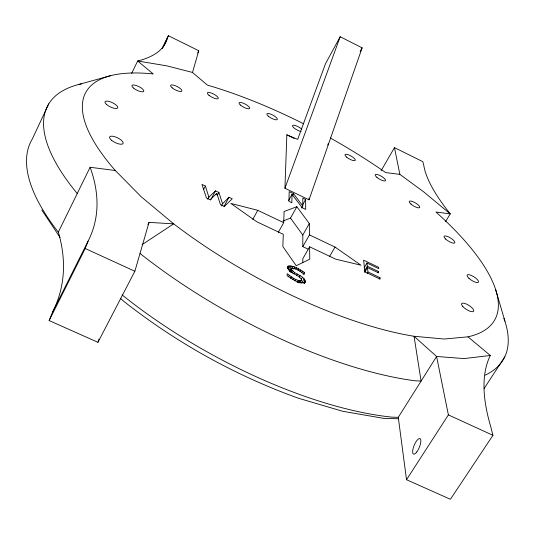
<?xml version="1.0" encoding="UTF-8"?>
<svg xmlns="http://www.w3.org/2000/svg" width="535" height="535" viewBox="0 0 535 535"><rect width="100%" height="100%" fill="white"/><g stroke="black" fill="none" stroke-linecap="round" stroke-linejoin="round"><path stroke-width="0.8" d="M302.777 205.928L302.777 198.151L305.625 199.522L305.679 209.406L302.195 207.734L292.03 194.325L291.849 202.778L288.94 201.381L289.201 191.624L293.541 193.71L302.777 205.928L301.593 208.048M278.28 232.397L283.704 222.66L284.105 211.492L296.858 206.711L309.324 223.53L309.464 234.912L302.803 246.648L308.053 249.129M284.934 188.24L286.84 134.833L297.687 139.368L325.44 63.839L340.186 36.714L362.135 47.862L309.023 199.822L284.934 188.24L340.186 36.714M305.231 282.112L305.385 281.43C303.539 274.743 293.962 274.709 291.241 268.824L291.635 268.195C296.49 268.095 300.603 271.606 304.328 274.348L304.328 272.322C299.486 269.5 294.136 265.213 288.238 266.162L287.75 266.617C288.024 273.907 299.205 273.927 301.7 279.972L301.325 280.688C295.915 280.989 291.308 276.702 287.208 273.679L287.148 275.846C292.324 278.514 299.205 285.128 305.231 282.112L304.428 283.517M142.069 244.662L173.661 223.837L141.2 196.76L115.319 170.525L90.107 167.261A570.832 213.565 16 0 1 88.101 241.118L52.437 312.407L49.14 320.572L97.945 342.313L134.867 271.252L149.024 222.393L173.661 223.837A233.982 78.872 29.1 0 0 414.05 336.274L436.6 356.477L448.383 414.892L406.513 479.721L450.416 499.275L492.949 435.309L490.568 426.014A513.139 157.39 39.8 0 1 490.314 355.481L467.971 336.823A233.982 78.872 29.1 0 0 435.945 212.027L450.229 213.88L445.474 221.711M303.753 123.859A233.982 78.872 29.1 0 0 207.339 85.092L192.493 72.446L198.779 50.758L168.418 35.725L162.145 48.424M97.945 342.313L98.942 339.15M49.14 320.572L85.212 248.507L88.101 241.118M162.533 48.237L168.418 35.725M48.792 103.817L32.374 138.866A258.084 99.724 29.1 0 0 58.328 232.157A556.714 235.052 13.9 0 1 52.437 312.407M131.643 73.349L137.676 60.997A353.154 90.509 22.9 0 0 167.288 38.6M58.328 232.157L90.107 167.261M197.656 52.978L198.779 50.758M147.907 224.566L149.024 222.393M203.527 189.611L205.407 186.046L201.969 184.414L206.423 197.95L210.181 199.736L216.789 193.369L220.5 204.624L224.332 206.443L232.237 198.806L228.98 197.261L222.58 203.748L221.423 205.901M207.714 199.314L208.864 197.154L215.511 190.855L218.895 192.466L222.58 203.748M210.603 200.09L215.511 190.855M216.033 194.793L216.789 193.369M217.384 195.302L218.895 192.466M224.045 206.457L228.98 197.261M252.761 219.424L257.743 210.315L283.704 222.66M360.129 51.5L362.135 47.862M288.532 200.625L292.03 194.325M292.377 195.81L293.541 193.71M282.941 221.035L290.505 218.079L296.858 206.711M302.502 205.086L305.625 199.522M302.803 246.648L302.803 235.059L309.324 223.53M287.449 267.56L288.238 266.162M287.455 268.704L289.034 265.922M288.164 269.359L290.137 265.882M289.114 270.228L291.481 266.055M289.656 271.613L291.241 268.824M290.05 270.977L291.635 268.195M290.231 271.298L292.993 266.437M290.258 271.753L291.448 269.66M288.519 276.802L289.321 275.391M290.913 272.629L292.103 270.536M293.488 269.112L294.671 267.032M292.398 272.857L293.187 271.459M290.625 278.327L291.428 276.916M295.728 269.219L296.517 267.834M293.882 273.846L294.678 272.449M309.464 234.912L335.024 247.07L361.011 265.226L335.733 259.167L309.611 246.796L302.81 258.739L302.81 262.692M297.875 270.282L298.664 268.898M292.812 279.685L293.615 278.274M296.617 275.465L297.42 274.067M299.894 271.392L300.683 270.008M294.919 280.781L295.728 279.37M299.306 277.07L300.102 275.672M301.787 272.536L302.576 271.151M297.112 282.547L298.316 280.434M298.537 282.132L299.346 280.728M303.138 274.395L304.328 272.322M298.985 282.968L300.188 280.855M301.279 279.39L302.476 277.297M300.115 282.794L301.7 279.972M301.707 282.975L304.114 278.782M303.459 282.955L305.064 280.159M304.181 283.53L305.385 281.43M329.486 256.66L335.024 247.07M381.107 170.732L394.462 147.633L422.837 161.684L423.807 165.469A278.895 68.433 33.2 0 0 450.229 213.88L423.66 191.838L399.846 174.343L385.722 172.611A233.982 78.872 29.1 0 0 330.282 137.97M364.154 267.788L366.963 263.033L378.76 268.644L378.579 267.273L363.619 260.157L364.877 271.86L380.144 279.096L379.957 277.672L367.973 271.987L367.478 267.6L378.559 272.863L378.379 271.466L367.318 266.216L366.963 263.033M364.495 270.991L367.318 266.216M364.649 272.389L367.478 267.6M367.157 273.365L367.973 271.987M377.57 272.83L378.379 271.466M379.134 279.043L379.957 277.672M406.513 479.721L398.274 417.307L436.6 356.477L464.072 358.577L490.314 355.481M484.101 388.55L504.766 356.858M78.498 84.557L110.431 75.729M467.971 336.823L444.224 339.029L414.05 336.274L421.092 381.094L414.739 380.739A260.792 93.311 29.1 0 1 141.915 254.968L140.083 253.389M398.695 418.765L383.548 418.337L342.654 411.261L298.236 398.174C235.554 375.597 176.697 342.922 124.321 301.747L120.308 298.296M398.274 417.307L391.887 417.139A258.084 99.724 29.1 0 1 122.067 294.892M192.493 72.446L166.826 65.852L137.676 60.997L153.17 73.93A233.982 78.872 29.1 0 0 115.319 170.525M257.743 210.315L230.806 203.407L256.753 221.744L283.289 234.317L282.854 246.501L296.196 265.734L309.772 259.207L309.611 246.796M85.212 248.507L134.867 271.252M448.383 414.892L492.949 435.309M286.84 134.833L294.25 138.458M290.505 218.079L302.803 235.059M41.79 210.001L60.04 237.453M205.407 186.046L208.864 197.154M495.651 289.569L504.94 321.247M394.462 147.633L399.846 174.343M309.003 198.177L309.023 199.822M503.957 318.365A260.792 93.311 29.1 0 1 485.158 375.155M77.241 193.53A260.792 93.311 29.1 0 1 81.44 83.848M301.091 131.523A5.892 1.699 28.7 0 1 293.722 127.678A5.892 1.699 28.7 0 1 294.37 125.304A5.892 1.699 28.7 0 1 301.747 129.149M328.142 143.648A5.878 1.692 29.1 0 1 327.467 144.911M416.758 452.008A8.44 2.775 -67.4 0 0 420.316 438.8A8.44 2.775 -67.4 0 0 413.167 448.276A8.44 2.775 -67.4 0 0 416.758 452.008M468.988 278.354A6.674 2.107 32.1 0 0 478.457 282.146A6.674 2.107 32.1 0 0 470.967 275.284A6.674 2.107 32.1 0 0 468.988 278.354M410.933 204.076A6.059 1.779 30.6 0 0 419.667 207.587A6.059 1.779 30.6 0 0 412.886 201.655A6.059 1.779 30.6 0 0 410.933 204.076M376.914 177.352A5.945 1.725 30 0 0 385.501 180.703A5.945 1.725 30 0 0 378.76 174.972A5.945 1.725 30 0 0 376.914 177.352M445.628 239.058A6.293 1.899 31.3 0 0 454.75 242.917A6.293 1.899 31.3 0 0 447.976 236.651A6.293 1.899 31.3 0 0 445.628 239.058M346.647 157.13A5.892 1.699 29.5 0 0 355.227 160.46A5.892 1.699 29.5 0 0 348.586 154.856A5.892 1.699 29.5 0 0 346.647 157.13M172.183 87.854A6.306 1.906 26.8 0 0 181.733 91.238A6.306 1.906 26.8 0 0 174.845 85.526A6.306 1.906 26.8 0 0 172.183 87.854M106.565 104.486A7.062 2.347 25.8 0 0 117.493 108.177A7.062 2.347 25.8 0 0 110.11 101.744A7.062 2.347 25.8 0 0 106.565 104.486M268.363 116.222A5.932 1.719 28.3 0 0 277.21 119.613A5.932 1.719 28.3 0 0 270.743 114.142A5.932 1.719 28.3 0 0 268.363 116.222M208.998 95.324A6.112 1.806 27.4 0 0 218.133 98.587A6.112 1.806 27.4 0 0 211.292 93.01A6.112 1.806 27.4 0 0 208.998 95.324M240.382 105.034A5.999 1.752 27.9 0 0 249.484 108.658A5.999 1.752 27.9 0 0 243.325 103.208A5.999 1.752 27.9 0 0 240.382 105.034M133.429 88.034A6.621 2.08 26.2 0 0 143.587 91.572A6.621 2.08 26.2 0 0 136.532 85.6A6.621 2.08 26.2 0 0 133.429 88.034M462.822 306.535A7.115 2.387 32.4 0 0 473.348 311.524A7.115 2.387 32.4 0 0 466.754 304.208A7.115 2.387 32.4 0 0 462.822 306.535M111.561 140.284A7.483 2.655 25.9 0 0 122.983 143.668A7.483 2.655 25.9 0 0 114.59 136.659A7.483 2.655 25.9 0 0 111.561 140.284"/></g></svg>
